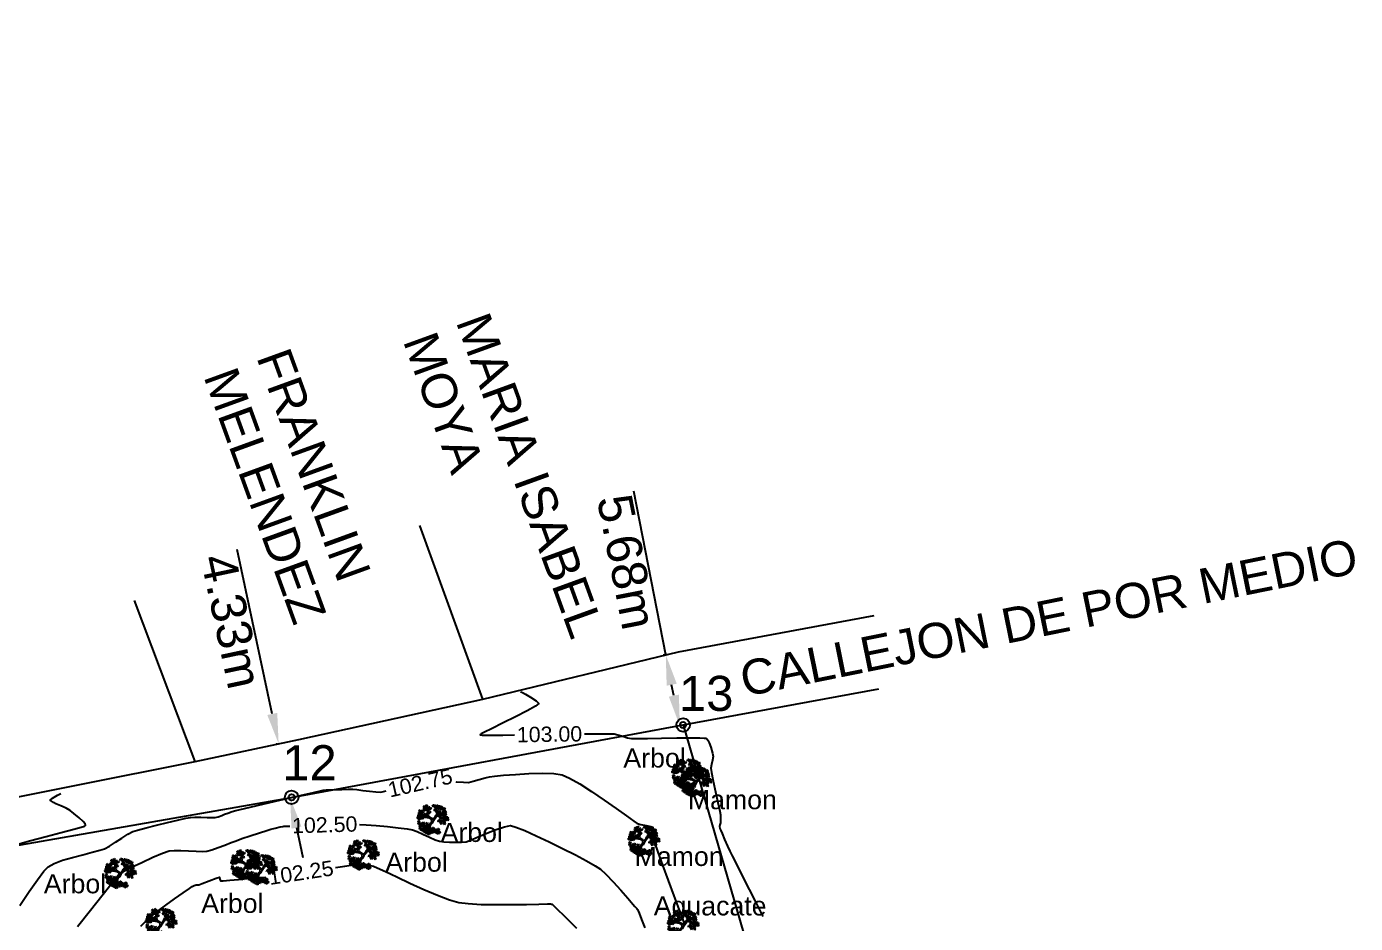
# Model space of a CAD drawing. Header units: millimetres. Extents: x 603733 to 1211550, y 1310999 to 2622648.
# Drawn here: x 603875 to 603979.3, y 1311197.3 to 1311267.7 of the extents above; entities that cross this region are included whole.
import ezdxf

# ---------------------------------------------------------------- set-up
doc = ezdxf.new("R2010")
doc.units = ezdxf.units.MM
doc.header["$PDMODE"] = 32
doc.header["$PDSIZE"] = 0.3
for name, color, linetype in [('ARBOL', 3, 'Continuous'), ('CERCO', 6, 'Continuous'), ('CIRCULO', 1, 'Continuous'), ('CONT-MJR', 30, 'Continuous'), ('CONT-MNR', 56, 'Continuous'), ('COTAS', 3, 'Continuous'), ('PTOS PI', 7, 'Continuous'), ('TEXTO 2', 7, 'Continuous'), ('TEXTO ARB', 7, 'Continuous')]:
    doc.layers.add(name, color=color, linetype=linetype)
doc.styles.add('CURVAS DE NIVEL', font='arial.ttf', dxfattribs={"height": 1.2})
doc.styles.add('PI', font='arial.ttf', dxfattribs={"height": 0.4})
doc.styles.add('PUNTOS PI', font='arial.ttf', dxfattribs={"height": 2.75})
doc.dimstyles.new('COTAS LINDEROS', dxfattribs={"dimscale": 40, "dimtxt": 2.75, "dimasz": 0.06, "dimexe": 0.005, "dimexo": 0.005, "dimgap": 0.005, "dimtad": 2, "dimzin": 0, "dimdsep": 46, "dimtxsty": 'PUNTOS PI', "dimcen": 0.09, "dimclrd": 1, "dimclre": 1, "dimclrt": 3, "dimadec": 0, "dimazin": 0, "dimtfac": 1, "dimtofl": 0, "dimtmove": 0, "dimatfit": 3, "dimldrblk": 'ARCHTICK', "dimfxl": 1, "dimtolj": 1, "dimtzin": 0, "dimarcsym": 0})

# ---------------------------------------------------------------- blocks, each defined once
blk = doc.blocks.new('*U99')
at = {"layer": 'CONT-MNR', "elevation": 102.25, "flags": 128}
for points in [[(605770.37, 1311181.6), (605771.09, 1311181.71), (605771.89, 1311181.82), (605772.25, 1311181.86), (605772.49, 1311181.85), (605772.8, 1311181.8), (605773.11, 1311181.75), (605773.35, 1311181.7), (605773.64, 1311181.57), (605774.28, 1311181.27), (605775.17, 1311180.85), (605776.21, 1311180.37), (605777.31, 1311179.88), (605778.38, 1311179.43), (605779.32, 1311179.07), (605780.04, 1311178.86), (605780.79, 1311178.76), (605781.81, 1311178.7), (605782.99, 1311178.68), (605784.21, 1311178.68), (605785.36, 1311178.7), (605786.32, 1311178.72), (605786.99, 1311178.74), (605787.24, 1311178.75), (605787.31, 1311178.73), (605787.37, 1311178.71), (605787.52, 1311178.57), (605787.85, 1311178.25), (605788.22, 1311177.88), (605788.5, 1311177.61), (605788.78, 1311177.33), (605789.29, 1311176.83)], [(605755.09, 1311176.98), (605755.46, 1311177.35), (605755.82, 1311177.68), (605756.1, 1311177.93), (605756.45, 1311178.2), (605757.04, 1311178.63), (605757.74, 1311179.13), (605758.4, 1311179.61), (605758.91, 1311179.96), (605759.13, 1311180.11), (605759.28, 1311180.19), (605759.42, 1311180.24), (605759.53, 1311180.24), (605759.64, 1311180.24), (605759.9, 1311180.34), (605760.45, 1311180.55), (605761, 1311180.75), (605761.26, 1311180.83), (605761.3, 1311180.69), (605761.34, 1311180.54), (605761.56, 1311180.55), (605762.07, 1311180.6), (605762.75, 1311180.66), (605763.44, 1311180.73), (605764, 1311180.78), (605764.3, 1311180.81), (605764.53, 1311180.82), (605764.82, 1311180.82), (605764.93, 1311180.83)]]:
    blk.add_lwpolyline(points, dxfattribs=at)
at = {"layer": 'CONT-MNR', "color": 2, "insert": (605767.66, 1311181.19, 102.25), "char_height": 1.2, "attachment_point": 5, "rotation": 8.5782, "style": 'CURVAS DE NIVEL'}
blk.add_mtext('{102.25}', dxfattribs=at)
blk = doc.blocks.new('*U100')
at = {"layer": 'CONT-MJR', "elevation": 102.5, "flags": 128}
for points in [[(605750.13, 1311176.97), (605751.13, 1311178.25), (605752.02, 1311179.37), (605752.73, 1311180.27), (605753.21, 1311180.87), (605753.38, 1311181.09), (605753.42, 1311181.16), (605753.47, 1311181.18), (605753.52, 1311181.2), (605753.76, 1311181.32), (605754.36, 1311181.62), (605755.18, 1311182), (605756.04, 1311182.4), (605756.8, 1311182.73), (605757.3, 1311182.9), (605757.71, 1311182.94), (605758.24, 1311182.93), (605758.84, 1311182.91), (605759.42, 1311182.87), (605759.93, 1311182.86), (605760.28, 1311182.88), (605760.67, 1311182.98), (605761.16, 1311183.16), (605761.69, 1311183.36), (605762.17, 1311183.56), (605762.56, 1311183.7), (605763.02, 1311183.86), (605763.68, 1311184.08), (605764.39, 1311184.31), (605764.98, 1311184.51), (605765.3, 1311184.61), (605765.63, 1311184.69), (605766.02, 1311184.78), (605766.22, 1311184.82), (605766.32, 1311184.83), (605766.6, 1311184.84), (605766.78, 1311184.84)], [(605772.26, 1311184.98), (605772.77, 1311184.95), (605773.57, 1311184.89), (605774.45, 1311184.81), (605775.29, 1311184.72), (605775.98, 1311184.63), (605776.4, 1311184.56), (605776.77, 1311184.43), (605777.23, 1311184.21), (605777.73, 1311183.98), (605778.18, 1311183.77), (605778.53, 1311183.66), (605778.87, 1311183.61), (605779.32, 1311183.58), (605779.81, 1311183.58), (605780.26, 1311183.59), (605780.61, 1311183.62), (605780.97, 1311183.75), (605781.55, 1311183.99), (605782.24, 1311184.29), (605782.97, 1311184.59), (605783.62, 1311184.8), (605784.11, 1311184.88), (605784.53, 1311184.77), (605785.23, 1311184.49), (605786.12, 1311184.09), (605787.13, 1311183.61), (605788.18, 1311183.09), (605789.19, 1311182.58), (605790.07, 1311182.11), (605790.75, 1311181.73), (605791.15, 1311181.47), (605791.59, 1311181.08), (605792.16, 1311180.48), (605792.75, 1311179.82), (605793.3, 1311179.19), (605793.69, 1311178.72), (605793.85, 1311178.53), (605793.93, 1311178.45), (605794.01, 1311178.37), (605794.07, 1311178.29), (605794.12, 1311178.2), (605794.2, 1311178), (605794.38, 1311177.51), (605794.63, 1311176.85)]]:
    blk.add_lwpolyline(points, dxfattribs=at)
at = {"layer": 'CONT-MJR', "color": 2, "insert": (605769.52, 1311184.94, 102.5), "char_height": 1.2, "attachment_point": 5, "rotation": 1.6409, "style": 'CURVAS DE NIVEL'}
blk.add_mtext('{102.50}', dxfattribs=at)
blk = doc.blocks.new('*U102')
at = {"layer": 'CONT-MNR', "elevation": 102.75, "flags": 128}
for points in [[(605779.81, 1311188.34), (605779.83, 1311188.33), (605780.42, 1311188.29), (605780.8, 1311188.28), (605781.16, 1311188.36), (605781.63, 1311188.49), (605782.1, 1311188.63), (605782.46, 1311188.72), (605782.84, 1311188.76), (605783.55, 1311188.83), (605784.5, 1311188.9), (605785.54, 1311188.97), (605786.58, 1311188.99), (605787.49, 1311188.97), (605788.15, 1311188.87), (605788.73, 1311188.62), (605789.53, 1311188.15), (605790.46, 1311187.55), (605791.44, 1311186.88), (605792.38, 1311186.22), (605793.19, 1311185.65), (605793.78, 1311185.24), (605794.05, 1311185.06), (605794.34, 1311184.97), (605794.74, 1311184.89), (605795.1, 1311184.82), (605795.26, 1311184.77), (605795.24, 1311184.61), (605795.2, 1311184.43), (605795.23, 1311184.26), (605795.28, 1311184.02), (605795.31, 1311183.9), (605795.28, 1311183.83), (605795.39, 1311183.55), (605795.66, 1311182.81), (605796.04, 1311181.77), (605796.48, 1311180.57), (605796.93, 1311179.37), (605797.31, 1311178.32), (605797.59, 1311177.57), (605797.7, 1311177.27), (605797.76, 1311177.12)], [(605745.6, 1311178.61), (605746.33, 1311179.7), (605746.97, 1311180.62), (605747.49, 1311181.3), (605747.82, 1311181.66), (605748.29, 1311181.91), (605748.95, 1311182.16), (605749.72, 1311182.39), (605750.53, 1311182.6), (605751.27, 1311182.79), (605751.87, 1311182.95), (605752.24, 1311183.07), (605752.62, 1311183.28), (605753.09, 1311183.58), (605753.59, 1311183.91), (605754.07, 1311184.21), (605754.45, 1311184.41), (605754.84, 1311184.53), (605755.5, 1311184.72), (605756.32, 1311184.92), (605757.18, 1311185.13), (605757.98, 1311185.32), (605758.62, 1311185.46), (605758.98, 1311185.53), (605759.33, 1311185.54), (605759.8, 1311185.54), (605760.29, 1311185.52), (605760.7, 1311185.51), (605760.93, 1311185.51), (605761.16, 1311185.58), (605761.44, 1311185.69), (605761.66, 1311185.78), (605761.92, 1311185.87), (605762.26, 1311185.98), (605762.54, 1311186.07), (605762.88, 1311186.15), (605763.67, 1311186.34), (605764.76, 1311186.59), (605765.99, 1311186.88), (605767.22, 1311187.16), (605768.3, 1311187.41), (605769.08, 1311187.59), (605769.41, 1311187.66), (605769.64, 1311187.68), (605769.92, 1311187.69), (605770.15, 1311187.7), (605770.41, 1311187.71), (605770.87, 1311187.73), (605771.36, 1311187.74), (605771.73, 1311187.74), (605772.04, 1311187.71), (605772.51, 1311187.65), (605773.04, 1311187.58), (605773.54, 1311187.53), (605773.92, 1311187.52), (605774.34, 1311187.6)]]:
    blk.add_lwpolyline(points, dxfattribs=at)
at = {"layer": 'CONT-MNR', "color": 2, "insert": (605777.01, 1311188.23, 102.75), "char_height": 1.2, "attachment_point": 5, "rotation": 12.8524, "style": 'CURVAS DE NIVEL'}
blk.add_mtext('{102.75}', dxfattribs=at)
blk = doc.blocks.new('*U103')
at = {"layer": 'CONT-MJR', "elevation": 103, "flags": 128}
for points in [[(605784.89, 1311195.4), (605784.92, 1311195.38), (605785.03, 1311195.32), (605785.27, 1311195.19), (605785.66, 1311194.96), (605786.12, 1311194.68), (605786.31, 1311194.46), (605786.05, 1311194.27), (605785.4, 1311193.9), (605784.5, 1311193.43), (605783.52, 1311192.94), (605782.62, 1311192.49), (605782.07, 1311192.21), (605781.81, 1311192.08), (605781.73, 1311192.03), (605781.72, 1311192.02), (605781.73, 1311192.01), (605781.77, 1311192), (605781.87, 1311191.99), (605782.06, 1311191.98), (605782.24, 1311191.98), (605782.6, 1311191.98), (605783.51, 1311191.99), (605784.42, 1311192.01)], [(605789.9, 1311192.08), (605790.86, 1311192.09), (605791.81, 1311192.1), (605792.23, 1311192.09), (605792.53, 1311192.02), (605792.91, 1311191.9), (605793.29, 1311191.78), (605793.59, 1311191.71), (605794, 1311191.71), (605794.85, 1311191.72), (605795.96, 1311191.75), (605797.16, 1311191.77), (605798.26, 1311191.78), (605798.95, 1311191.77), (605799.31, 1311191.76), (605799.44, 1311191.74), (605799.47, 1311191.72), (605799.51, 1311191.69), (605799.58, 1311191.6), (605799.68, 1311191.38), (605799.82, 1311191.03), (605799.95, 1311190.58), (605800, 1311190.3), (605799.96, 1311190.02), (605799.86, 1311189.67), (605799.81, 1311189.39), (605799.87, 1311189.06), (605800.01, 1311188.38), (605800.19, 1311187.53), (605800.38, 1311186.69), (605800.53, 1311186.03), (605800.59, 1311185.72), (605800.59, 1311185.51), (605800.59, 1311185.26), (605800.58, 1311185.1), (605800.53, 1311184.95), (605800.49, 1311184.81), (605800.53, 1311184.66), (605800.6, 1311184.5), (605800.7, 1311184.27), (605800.9, 1311183.8), (605801.13, 1311183.27), (605801.31, 1311182.87), (605801.49, 1311182.5), (605801.85, 1311181.8), (605802.31, 1311180.88), (605802.82, 1311179.88), (605803.3, 1311178.94), (605803.68, 1311178.18), (605803.91, 1311177.74)]]:
    blk.add_lwpolyline(points, dxfattribs=at)
at = {"layer": 'CONT-MJR', "color": 2, "insert": (605787.16, 1311192.05, 103), "char_height": 1.2, "attachment_point": 5, "rotation": 0.8277, "style": 'CURVAS DE NIVEL'}
blk.add_mtext('{103.00}', dxfattribs=at)
blk = doc.blocks.new('*U104')
at = {"layer": 'CONT-MJR', "elevation": 103, "flags": 128}
for points in [[(605723.22, 1311140.37), (605723.26, 1311140.44), (605723.72, 1311141.12), (605723.98, 1311141.46), (605724.22, 1311141.66), (605724.57, 1311141.9), (605724.95, 1311142.15), (605725.29, 1311142.38), (605725.53, 1311142.59), (605725.75, 1311142.88), (605726.04, 1311143.31), (605726.35, 1311143.8), (605726.62, 1311144.28), (605726.81, 1311144.65), (605726.96, 1311145.05), (605727.15, 1311145.67), (605727.36, 1311146.39), (605727.56, 1311147.09), (605727.7, 1311147.64), (605727.77, 1311147.93), (605727.76, 1311148.17), (605727.73, 1311148.47), (605727.7, 1311148.78), (605727.7, 1311149.01), (605727.81, 1311149.27), (605728, 1311149.65), (605728.21, 1311150.05), (605728.36, 1311150.36), (605728.47, 1311150.68), (605728.64, 1311151.24), (605728.85, 1311151.92), (605729.05, 1311152.56), (605729.2, 1311153.05), (605729.26, 1311153.25), (605729.28, 1311153.31), (605729.36, 1311153.54), (605729.57, 1311154.15), (605729.88, 1311155.03), (605730.25, 1311156.09), (605730.64, 1311157.21), (605731.02, 1311158.29), (605731.35, 1311159.22), (605731.59, 1311159.89), (605731.82, 1311160.52), (605732.11, 1311161.32), (605732.44, 1311162.24), (605732.79, 1311163.2), (605733.14, 1311164.13), (605733.44, 1311164.96), (605733.69, 1311165.62), (605733.85, 1311166.04), (605734.06, 1311166.54), (605734.35, 1311167.21), (605734.67, 1311167.95), (605734.96, 1311168.63), (605735.19, 1311169.13), (605735.29, 1311169.36), (605735.4, 1311169.53), (605735.51, 1311169.71), (605735.56, 1311169.95), (605735.63, 1311170.44), (605735.72, 1311170.98), (605735.81, 1311171.38), (605735.94, 1311171.73), (605736.19, 1311172.34), (605736.52, 1311173.1), (605736.87, 1311173.9), (605737.21, 1311174.62), (605737.48, 1311175.15), (605737.71, 1311175.57), (605738.09, 1311176.24), (605738.59, 1311177.09), (605739.17, 1311178.06), (605739.8, 1311179.07), (605740.46, 1311180.06), (605741.1, 1311180.95), (605741.7, 1311181.68), (605742.23, 1311182.17), (605742.89, 1311182.54), (605743.87, 1311182.92), (605745.06, 1311183.31), (605746.35, 1311183.69), (605747.65, 1311184.03), (605748.84, 1311184.34), (605749.83, 1311184.6), (605750.4, 1311184.76), (605750.66, 1311184.84), (605750.75, 1311184.88), (605750.76, 1311184.9), (605750.76, 1311184.93), (605750.71, 1311185.02), (605750.56, 1311185.2), (605750.26, 1311185.49), (605749.84, 1311185.84), (605749.54, 1311186.08), (605749.23, 1311186.24), (605748.81, 1311186.44), (605748.43, 1311186.6), (605748.24, 1311186.69), (605748.08, 1311186.79), (605747.97, 1311186.89), (605748.17, 1311187.03), (605748.55, 1311187.26), (605748.8, 1311187.41)], [(605686.48, 1311130.33), (605686.55, 1311130.51), (605686.65, 1311130.82), (605686.73, 1311131.13), (605686.84, 1311131.6), (605686.96, 1311132.15), (605687.08, 1311132.67), (605687.17, 1311133.07), (605687.27, 1311133.45), (605687.48, 1311134.23), (605687.78, 1311135.32), (605688.13, 1311136.61), (605688.5, 1311138), (605688.87, 1311139.39), (605689.22, 1311140.69), (605689.51, 1311141.79), (605689.71, 1311142.6), (605689.81, 1311143.01), (605689.86, 1311143.5), (605689.9, 1311144.16), (605689.92, 1311144.84), (605689.94, 1311145.42), (605689.94, 1311145.76), (605689.94, 1311146.04), (605689.92, 1311146.41), (605689.89, 1311146.77), (605689.85, 1311147.05), (605689.72, 1311147.34), (605689.44, 1311147.91), (605689.06, 1311148.68), (605688.62, 1311149.55), (605688.18, 1311150.41), (605687.79, 1311151.18), (605687.5, 1311151.75), (605687.2, 1311152.32), (605686.75, 1311153.17), (605686.2, 1311154.19), (605685.61, 1311155.28), (605685.06, 1311156.33), (605684.59, 1311157.23), (605684.33, 1311157.76), (605684.22, 1311158.02), (605684.19, 1311158.11), (605684.19, 1311158.13), (605684.21, 1311158.15), (605684.29, 1311158.18), (605684.49, 1311158.21), (605684.85, 1311158.21), (605685.31, 1311158.17), (605685.61, 1311158.07), (605685.76, 1311157.83), (605685.97, 1311157.34), (605686.21, 1311156.7), (605686.46, 1311156.02), (605686.68, 1311155.41), (605686.85, 1311154.98), (605687.02, 1311154.61), (605687.25, 1311154.13), (605687.51, 1311153.61), (605687.76, 1311153.09), (605688, 1311152.62), (605688.19, 1311152.25), (605688.41, 1311151.87), (605688.75, 1311151.26), (605689.18, 1311150.52), (605689.65, 1311149.72), (605690.12, 1311148.93), (605690.54, 1311148.23), (605690.86, 1311147.7), (605691.21, 1311147.13), (605691.76, 1311146.26), (605692.42, 1311145.2), (605693.14, 1311144.08), (605693.83, 1311143), (605694.44, 1311142.09), (605694.82, 1311141.57), (605695.01, 1311141.33), (605695.08, 1311141.26), (605695.11, 1311141.26), (605695.13, 1311141.28), (605695.15, 1311141.39), (605695.12, 1311141.69), (605695.03, 1311142.27), (605694.89, 1311143.09), (605694.8, 1311143.67), (605694.79, 1311143.99), (605694.81, 1311144.1), (605694.84, 1311144.13), (605694.86, 1311144.13), (605694.95, 1311144.09), (605695.17, 1311143.93), (605695.57, 1311143.56), (605696.2, 1311142.95), (605696.88, 1311142.25), (605697.51, 1311141.57), (605698.01, 1311141.03), (605698.29, 1311140.73), (605698.52, 1311140.47), (605698.82, 1311140.12), (605699.13, 1311139.75), (605699.41, 1311139.4), (605699.63, 1311139.13), (605699.88, 1311138.79), (605700.36, 1311138.12), (605701, 1311137.23), (605701.71, 1311136.24), (605702.42, 1311135.25), (605703.06, 1311134.38), (605703.53, 1311133.73), (605703.78, 1311133.42), (605704.07, 1311133.19), (605704.48, 1311132.91), (605704.89, 1311132.64), (605705.19, 1311132.41), (605705.44, 1311132.12), (605705.82, 1311131.64), (605706.24, 1311131.11), (605706.61, 1311130.64), (605706.87, 1311130.37), (605707.21, 1311130.19), (605707.67, 1311129.99), (605708.12, 1311129.81), (605708.41, 1311129.66), (605708.59, 1311129.48), (605708.81, 1311129.23), (605709.03, 1311128.97), (605709.2, 1311128.77), (605709.38, 1311128.54), (605709.67, 1311128.17), (605710.01, 1311127.76), (605710.27, 1311127.49), (605710.45, 1311127.35), (605710.54, 1311127.31), (605710.58, 1311127.3), (605710.61, 1311127.31), (605710.72, 1311127.38), (605710.98, 1311127.61), (605711.47, 1311128.1), (605712.27, 1311128.91), (605713.16, 1311129.86), (605714.06, 1311130.83), (605714.87, 1311131.69), (605715.48, 1311132.35), (605715.8, 1311132.67), (605716.12, 1311132.93), (605716.57, 1311133.25), (605717.04, 1311133.59), (605717.43, 1311133.86), (605717.63, 1311134), (605717.82, 1311134.11), (605718.05, 1311134.24), (605718.23, 1311134.36), (605718.44, 1311134.56), (605718.8, 1311134.93), (605719.19, 1311135.33), (605719.49, 1311135.62), (605719.78, 1311135.86), (605719.93, 1311135.98)], [(605679.75, 1311114.76), (605679.72, 1311114.83), (605679.63, 1311115.03), (605679.44, 1311115.47), (605679.11, 1311116.25), (605678.57, 1311117.48), (605677.95, 1311118.9), (605677.29, 1311120.41), (605676.64, 1311121.91), (605676.03, 1311123.3), (605675.51, 1311124.48), (605675.13, 1311125.35), (605674.92, 1311125.8), (605674.69, 1311126.24), (605674.39, 1311126.79), (605674.06, 1311127.39), (605673.72, 1311127.99), (605673.41, 1311128.54), (605673.18, 1311128.97), (605672.93, 1311129.4), (605672.49, 1311130.16), (605671.91, 1311131.15), (605671.26, 1311132.27), (605670.61, 1311133.42), (605670.01, 1311134.5), (605669.52, 1311135.4), (605669.26, 1311135.94), (605669.16, 1311136.2), (605669.14, 1311136.29), (605669.15, 1311136.31), (605669.17, 1311136.31), (605669.27, 1311136.24), (605669.52, 1311135.99), (605670.04, 1311135.4), (605670.91, 1311134.37), (605671.96, 1311133.09), (605673.09, 1311131.69), (605674.22, 1311130.28), (605675.27, 1311128.97), (605676.14, 1311127.88), (605676.74, 1311127.11), (605677, 1311126.79), (605677.2, 1311126.55), (605677.46, 1311126.24), (605677.7, 1311125.95), (605677.84, 1311125.79), (605677.95, 1311125.68), (605678.09, 1311125.54), (605678.2, 1311125.42), (605678.35, 1311125.22), (605678.7, 1311124.74), (605679.19, 1311124.11), (605679.74, 1311123.43), (605680.29, 1311122.81), (605680.68, 1311122.44), (605680.93, 1311122.26), (605681.06, 1311122.21), (605681.11, 1311122.21), (605681.16, 1311122.22), (605681.28, 1311122.3), (605681.53, 1311122.55), (605681.97, 1311123.1), (605682.64, 1311124.03), (605683.4, 1311125.13), (605683.71, 1311125.61)]]:
    blk.add_lwpolyline(points, dxfattribs=at)
at = {"layer": 'CONT-MJR', "color": 2, "char_height": 1.2, "attachment_point": 5, "style": 'CURVAS DE NIVEL'}
for insert, rotation in [((605721.72, 1311138.08, 103), 56.8914), ((605685.19, 1311127.91, 103), 57.8285)]:
    blk.add_mtext('{103.00}', dxfattribs=dict(at, insert=insert, rotation=rotation))
blk = doc.blocks.new('*D148')
at = {"layer": 'COTAS', "color": 1, "lineweight": -2, "transparency": 16777216}
for p, q in [((603925.2, 1311218.37), (603922.68, 1311231.2)), ((603925.27, 1311218.39), (603925, 1311218.34)), ((603925.83, 1311215.16), (603925.66, 1311216.02)), ((603926.37, 1311212.82), (603926.1, 1311212.77))]:
    blk.add_line(p, q, dxfattribs=at)
at = {"layer": 'COTAS', "color": 1, "transparency": 16777216}
for points in [[(603926.06, 1311216.1), (603925.27, 1311215.94), (603925.2, 1311218.37)], [(603926.23, 1311215.24), (603925.44, 1311215.08), (603926.3, 1311212.8)]]:
    blk.add_solid(points, dxfattribs=at)
at = {"layer": 'Defpoints', "color": 0, "transparency": 16777216}
for p in [(603925.2, 1311218.37), (603925.47, 1311218.43), (603926.56, 1311212.86)]:
    blk.add_point(p, dxfattribs=at)
at = {"layer": 'COTAS', "color": 3, "transparency": 16777216, "insert": (603922.14, 1311225.66), "char_height": 2.75, "attachment_point": 5, "rotation": 281.1153, "style": 'PUNTOS PI'}
blk.add_mtext('\\A1;5.68m', dxfattribs=at)
blk = doc.blocks.new('_ArchTick')
at = {"color": 0, "linetype": 'ByBlock', "const_width": 0.15}
blk.add_lwpolyline([(-0.5, -0.5), (0.5, 0.5)], dxfattribs=at)
blk = doc.blocks.new('*D149')
at = {"layer": 'COTAS', "color": 1, "lineweight": -2, "transparency": 16777216}
for p, q in [((603894.32, 1311213.72), (603891.57, 1311226.62)), ((603894.74, 1311211.36), (603894.62, 1311211.34)), ((603895.64, 1311207.13), (603895.52, 1311207.11)), ((603896.22, 1311204.8), (603896.72, 1311202.45))]:
    blk.add_line(p, q, dxfattribs=at)
at = {"layer": 'COTAS', "color": 1, "transparency": 16777216}
for points in [[(603894.71, 1311213.81), (603893.93, 1311213.64), (603894.82, 1311211.38)], [(603896.61, 1311204.88), (603895.83, 1311204.72), (603895.72, 1311207.15)]]:
    blk.add_solid(points, dxfattribs=at)
at = {"layer": 'Defpoints', "color": 0, "transparency": 16777216}
for p in [(603894.82, 1311211.38), (603894.93, 1311211.4), (603895.84, 1311207.17)]:
    blk.add_point(p, dxfattribs=at)
at = {"layer": 'COTAS', "color": 3, "transparency": 16777216, "insert": (603891.12, 1311221.01), "char_height": 2.75, "attachment_point": 5, "rotation": 282.0212, "style": 'PUNTOS PI'}
blk.add_mtext('\\A1;4.33m', dxfattribs=at)
blk = doc.blocks.new('L', base_point=(1.368, 0.591))
for p, q in [((1.275, 0.567), (1.306, 0.592)), ((1.288, 0.517), (1.275, 0.567)), ((1.281, 0.65), (1.312, 0.675)), ((1.294, 0.6), (1.281, 0.65)), ((1.317, 0.508), (1.288, 0.517)), ((1.322, 0.591), (1.294, 0.6)), ((1.306, 0.592), (1.336, 0.538)), ((1.312, 0.675), (1.342, 0.621)), ((1.336, 0.538), (1.317, 0.508)), ((1.342, 0.621), (1.322, 0.591)), ((1.337, 0.489), (1.356, 0.548)), ((1.356, 0.548), (1.391, 0.554)), ((1.404, 0.527), (1.376, 0.484)), ((1.391, 0.554), (1.404, 0.527)), ((1.376, 0.484), (1.337, 0.489))]:
    blk.add_line(p, q)
blk = doc.blocks.new('TREE-11')
for p, q in [((-28.6, 13.3), (-35.2, 17.7)), ((-28.6, 17.4), (-34.8, 21.1)), ((-11.4, 15.2), (-28.6, 17.4)), ((-11.7, 10.3), (-28.6, 13.3)), ((-2.4, 5.5), (-11.7, 10.3)), ((0, 8.9), (-11.4, 15.2)), ((0, 0), (-3.1, -10.3)), ((0, 0), (-2.4, 5.5)), ((3.8, 4.1), (0, 8.9)), ((3.8, 4.1), (15.2, 14.4)), ((7.2, -0.7), (13.8, 6.7)), ((13.8, 6.7), (19.3, 12.6)), ((15.2, 14.4), (18.6, 22.5)), ((18.6, 22.5), (21.7, 27.4)), ((19.3, 12.6), (22.4, 21.4)), ((21.7, 27.4), (25.2, 29.6)), ((22.4, 21.4), (27.6, 27.7)), ((25.2, 29.6), (26.6, 33.6)), ((27.6, 27.7), (33.5, 29.6)), ((-9, -14), (-13.8, -25.9)), ((-5.2, -16.3), (-9.7, -27.7)), ((-9.7, -27.7), (-6.9, -33.6)), ((-3.1, -10.3), (-9, -14)), ((0.7, -13.7), (-5.2, -16.3)), ((7.2, -0.7), (0.7, -13.7))]:
    blk.add_line(p, q)
for p, xscale, yscale, zscale, rotation in [((-25.5, 58.4), 120, 120, 120, 295.0165150851705), ((-16.6, 51), 120, 120, 120, 295.0165150851705), ((9.3, 58.4), 119.9999999999999, 119.9999999999999, 119.9999999999999, 190.1248425347957), ((25.5, 56.6), 119.9999999999999, 119.9999999999999, 119.9999999999999, 190.1248425347957), ((36.2, 54.3), 119.9999999999999, 119.9999999999999, 119.9999999999999, 190.1248425347957), ((50.4, 46.6), 119.9999999999999, 119.9999999999999, 119.9999999999999, 190.1248425347957), ((-54.2, 15.9), 119.9999999999998, 119.9999999999998, 119.9999999999998, 347.8021081598379), ((-48.6, 36.2), 119.9999999999998, 119.9999999999998, 119.9999999999998, 347.8021081598379), ((-41.7, 17.7), 119.9999999999998, 119.9999999999998, 119.9999999999998, 347.8021081598379), ((-33.8, 39.2), 120, 120, 120, 295.0165150851705), ((-30.7, 19.6), 120, 120, 120, 295.0165150851705), ((-11, 28.5), 120, 120, 120, 295.0165150851705), ((-7.2, 46.2), 120, 120, 120, 295.0165150851705), ((16.6, 38.8), 119.9999999999999, 119.9999999999999, 119.9999999999999, 190.1248425347957), ((29.3, 32.2), 119.9999999999999, 119.9999999999999, 119.9999999999999, 190.1248425347957), ((32.8, 12.2), 119.9999999999999, 119.9999999999999, 119.9999999999999, 190.1248425347957), ((34.1, -10.3), 119.9999999999999, 119.9999999999999, 119.9999999999999, 190.1248425347957), ((46.9, 23.7), 119.9999999999999, 119.9999999999999, 119.9999999999999, 190.1248425347957), ((50, -11.1), 119.9999999999999, 119.9999999999999, 119.9999999999999, 190.1248425347957), ((51.7, 3), 119.9999999999999, 119.9999999999999, 119.9999999999999, 190.1248425347957), ((54.5, 31), 119.9999999999999, 119.9999999999999, 119.9999999999999, 190.1248425347957), ((64.9, 5.9), 119.9999999999999, 119.9999999999999, 119.9999999999999, 190.1248425347957), ((-15.2, -53.6), 119.9999999999998, 119.9999999999998, 119.9999999999998, 66.16076666471409), ((-1.4, -34), 119.9999999999998, 119.9999999999998, 119.9999999999998, 66.16076666471409), ((2.1, -45.5), 119.9999999999998, 119.9999999999998, 119.9999999999998, 66.16076666471409), ((22.4, -38.1), 119.9999999999998, 119.9999999999998, 119.9999999999998, 66.16076666471409), ((26.9, -50.6), 119.9999999999998, 119.9999999999998, 119.9999999999998, 66.16076666471409)]:
    blk.add_blockref('L', p, dxfattribs=dict(xscale=xscale, yscale=yscale, zscale=zscale, rotation=rotation))
at = {"xscale": 120, "yscale": 120, "zscale": 120}
for p in [(-52.1, -10.7), (-45.9, -33.3), (-38.6, -19.6), (-31.7, -43.2), (-30.7, -16.3), (-23.8, -38.8), (-15.2, -39.5), (-14.8, -20)]:
    blk.add_blockref('L', p, dxfattribs=at)

msp = doc.modelspace()

# ---------------------------------------------------------------- linework, layer by layer
at = {"elevation": 100}
msp.add_lwpolyline([(603865.915, 1311105.076), (603859.154, 1311114.654), (603844.01, 1311138.422), (603837.411, 1311148.594), (603830.217, 1311159.636), (603815.91, 1311181.691), (603812.531, 1311189.66), (603816.158, 1311191.551), (603826.098, 1311194.166), (603844.089, 1311197.491), (603866.901, 1311202.108), (603895.836, 1311207.172), (603926.562, 1311212.857), (603933.513, 1311188.868), (603945.706, 1311148.503), (603950.421, 1311133.3), (603915.761, 1311121.759), (603908.471, 1311119.399), (603892.56, 1311114.023)], close=True, dxfattribs=at)
at = {"layer": 'CERCO'}
for p, q in [((603910.844, 1311214.884, 100), (603905.897, 1311228.504, 100)), ((603888.259, 1311209.981, 100), (603883.51, 1311222.62, 100)), ((603926.199, 1311218.604, 100), (603941.562, 1311221.447, 100)), ((603926.562, 1311212.857, 100), (603941.925, 1311215.7, 100))]:
    msp.add_line(p, q, dxfattribs=at)
at = {"layer": 'CERCO', "elevation": 100}
msp.add_lwpolyline([(603760.129, 1311267.677), (603805.743, 1311193.357), (603815.451, 1311195.675), (603825.279, 1311197.931), (603844.697, 1311201.421), (603867.705, 1311206.013), (603869.759, 1311206.303), (603888.259, 1311209.981), (603896.402, 1311211.715), (603910.844, 1311214.884), (603926.199, 1311218.604)], dxfattribs=at)
at = {"layer": 'CIRCULO'}
for centre, radius in [((603926.562, 1311212.857, 100), 0.532), ((603926.562, 1311212.857, 100), 0.243), ((603895.836, 1311207.172, 100), 0.532), ((603895.836, 1311207.172, 100), 0.243)]:
    msp.add_circle(centre, radius, dxfattribs=at)

# ---------------------------------------------------------------- block references
at = {"layer": 'ARBOL', "xscale": 0.017145, "yscale": 0.017145, "zscale": 0.017145}
for p in [(603926.833, 1311208.957), (603927.48, 1311208.345), (603906.841, 1311205.371), (603923.405, 1311203.698), (603901.382, 1311202.614), (603882.317, 1311201.159), (603892.212, 1311201.844), (603893.379, 1311201.457), (603885.524, 1311197.238), (603926.482, 1311197.101)]:
    msp.add_blockref('TREE-11', p, dxfattribs=at)
at = {"layer": 'CONT-MJR'}
for name in ['*U103', '*U104', '*U100']:
    msp.add_blockref(name, (-1871.085, 20.076), dxfattribs=at)
at = {"layer": 'CONT-MNR'}
for name in ['*U102', '*U99']:
    msp.add_blockref(name, (-1871.085, 20.076), dxfattribs=at)

# ---------------------------------------------------------------- texts
at = {"style": 'PUNTOS PI'}
for s, p in [('MARIA ISABEL', (603908.703, 1311244.524, 100)), ('MOYA', (603904.551, 1311243.016, 100)), ('FRANKLIN', (603893.051, 1311241.737, 100)), ('MELENDEZ', (603888.898, 1311240.229, 100))]:
    msp.add_text(s, height=2.75, rotation=289.96036, dxfattribs=at).set_placement(p)
at = {"layer": 'PTOS PI', "color": 7, "style": 'PUNTOS PI'}
for s, p in [('13', (603926.235, 1311213.964, 100)), ('12', (603895.101, 1311208.521, 100))]:
    msp.add_text(s, height=2.75, dxfattribs=at).set_placement(p)
at = {"layer": 'TEXTO 2', "style": 'PUNTOS PI'}
msp.add_text('CALLEJON DE POR MEDIO', height=2.75, rotation=11.44173, dxfattribs=at).set_placement((603931.364, 1311215.064, 100))
at = {"layer": 'TEXTO ARB', "style": 'PI'}
for s, p in [('Arbol', (603921.871, 1311209.52)), ('Mamon', (603926.931, 1311206.245)), ('Arbol', (603907.53, 1311203.676)), ('Arbol', (603903.196, 1311201.345, 102.25)), ('Mamon', (603922.752, 1311201.792)), ('Arbol', (603876.393, 1311199.646)), ('Arbol', (603888.74, 1311198.108)), ('Aguacate', (603924.254, 1311197.909))]:
    msp.add_text(s, height=1.5, dxfattribs=at).set_placement(p)

# ---------------------------------------------------------------- dimensions: what is measured, and where the dimension line sits
at = {"layer": 'COTAS'}
for p1, p2, distance, picture, middle in [((603926.562, 1311212.857, 100), (603925.467, 1311218.427, 100), 0.271, '*D148', (603922.136, 1311225.655, 100)), ((603895.836, 1311207.172, 100), (603894.935, 1311211.403, 100), 0.12, '*D149', (603891.125, 1311221.01, 100))]:
    dim = msp.add_aligned_dim(p1=p1, p2=p2, distance=distance, dimstyle='COTAS LINDEROS', override={"dimpost": 'm'}, dxfattribs=at)
    dim.commit()
    dim.dimension.update_dxf_attribs({"geometry": picture, "text_midpoint": middle})

doc.saveas('drawing.dxf')
